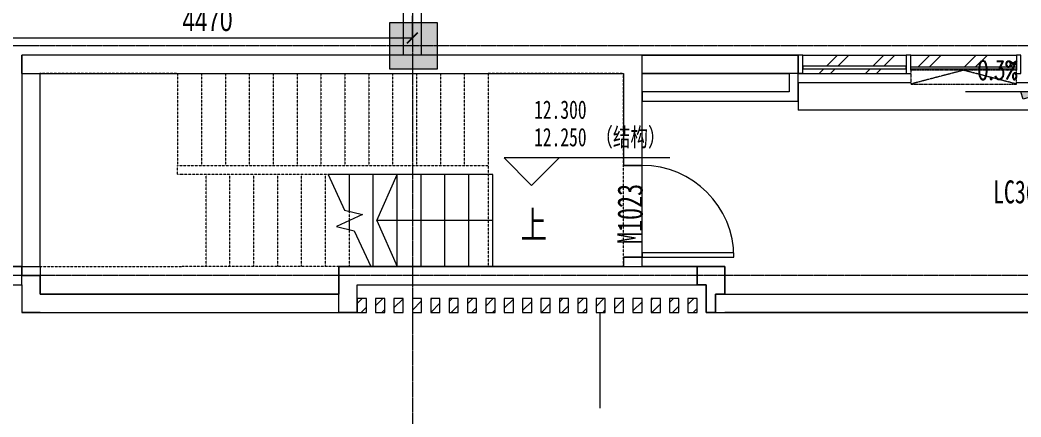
# Model space of a CAD drawing. Header units: millimetres. Extents: x 147592 to 200188, y -27981 to 8299.
# Drawn here: x 169729 to 180625, y -21438 to -17118 of the extents above; entities that cross this region are included whole.
import ezdxf

# ---------------------------------------------------------------- set-up
doc = ezdxf.new("R2010")
doc.units = ezdxf.units.MM
for name, pattern in [('TJ Dash', [1.6, 1, -0.6]), ('架空线', [3.97, 2.38, -1.59]), ('轴网线', [22.24, 12.7, -3.18, 3.18, -3.18])]:
    doc.linetypes.add(name, pattern=pattern)
for name, color, linetype, lineweight in [('0-1', 7, 'Continuous', 5), ('A-ANNO-DIMS', 7, 'Continuous', 5), ('A-ANNO-DIMS-100', 7, 'Continuous', 5)]:
    doc.layers.add(name, color=color, linetype=linetype, lineweight=lineweight)
for name, color, linetype, lineweight, true_color in [('0-2', 7, 'Continuous', 5, 0x515151), ('A-ANNO-NOTE-1', 7, 'Continuous', 5, 0x515151), ('A-ANNO-NOTE-2', 7, 'Continuous', 5, 0x5151ff), ('A-ANNO-NOTE-3', 7, 'Continuous', 5, 0x888888), ('A-DETL-1', 7, 'Continuous', 5, 0x5151ff), ('A-DETL-2', 7, 'Continuous', 5, 0x515151), ('A-DETL-GENF-1', 7, 'Continuous', 5, 0xa8a8a8), ('A-DOOR-1', 7, 'Continuous', 5, 0x515151), ('A-DOOR-2', 7, 'Continuous', 5, 0x5151be), ('A-DOOR-IDEN-1', 7, 'Continuous', 5, 0x515151), ('A-FLOR-1', 7, 'Continuous', 5, 0x7f7f7f), ('A-GLAZ-1', 7, 'Continuous', 5, 0x515151), ('A-GLAZ-2', 7, 'TJ Dash', 5, 0x515151), ('A-GLAZ-CURT-1', 7, 'Continuous', 5, 0x515151), ('A-GLAZ-CWMG-1', 7, 'Continuous', 5, 0x515151), ('A-GLAZ-CWMG-2', 7, 'Continuous', 5, 0x8b8b8b), ('A-WALL-1', 7, 'Continuous', 5, 0x515151), ('A-WALL-IDEN-1', 7, 'Continuous', 5, 0x5151ff), ('A-WALL-IDEN-2', 7, 'Continuous', 5, 0x515151), ('G-ANNO-DIMS-1', 7, 'Continuous', 5, 0x515151), ('G-ANNO-DIMS-2', 7, 'Continuous', 5, 0x5151ff), ('S-GRID-1', 7, '轴网线', 5, 0x5151ff), ('S-STRS-1', 7, 'Continuous', 5, 0x515151), ('S-STRS-2', 7, '架空线', 5, 0x515151), ('S-STRS-ANNO-1', 7, 'Continuous', 5, 0x5151ff), ('S-STRS-IDEN-1', 7, 'Continuous', 5, 0x515151), ('S-STRS-MBND-1', 7, '架空线', 5, 0x515151), ('S-STRS-MBND-2', 7, 'Continuous', 5, 0x515151)]:
    doc.layers.add(name, color=color, linetype=linetype, lineweight=lineweight, true_color=true_color)
doc.styles.add('Arial', font='arial.ttf', dxfattribs={"width": 0.7, "height": 250})
doc.styles.add('RomanD_1', font='romand__.ttf', dxfattribs={"width": 0.7, "height": 200})
doc.styles.add('仿宋', font='', dxfattribs={"width": 0.7, "height": 300})
doc.styles.add('仿宋_2', font='', dxfattribs={"width": 0.7, "height": 200})
doc.styles.add('仿宋_3', font='', dxfattribs={"width": 0.7, "height": 275})
doc.styles.add('仿宋_4', font='', dxfattribs={"width": 0.7, "height": 250})
doc.styles.get('仿宋').set_extended_font_data('FangSong')
doc.styles.get('仿宋_2').set_extended_font_data('FangSong')
doc.styles.get('仿宋_3').set_extended_font_data('FangSong')
doc.styles.get('仿宋_4').set_extended_font_data('FangSong')
doc.dimstyles.new('对角线-1_2_250_近', dxfattribs={"dimscale": 304.8, "dimtxt": 255.06485, "dimasz": 0.393701, "dimexe": 0.787402, "dimexo": 0.328084, "dimgap": 0, "dimtad": 1, "dimdec": 0, "dimzin": 0, "dimdsep": 46, "dimtxsty": 'Arial', "dimblk1": 'OBLIQUE', "dimblk2": 'OBLIQUE', "dimsah": 1, "dimcen": 0.09, "dimazin": 0, "dimtfac": 1, "dimtdec": 4, "dimtix": 1, "dimtmove": 0, "dimatfit": 3, "dimfxl": 1, "dimtvp": 1, "dimtolj": 1, "dimtzin": 0, "dimarcsym": 2})
pattern_1 = [(45, (0, 0), (-251.4472, 251.4472), []), (45, (0, 381), (-251.4472, 251.4472), [])]

# ---------------------------------------------------------------- blocks, each defined once
blk = doc.blocks.new('TJ单扇平开门 - M1023-1831567-10-004 四层空调通风平面图')
at = {"layer": 'A-DOOR-1'}
for p, q in [((500, 1100), (450, 1100)), ((450, 1100), (450, 100)), ((500, 100), (500, 1100)), ((450, 100), (500, 100))]:
    blk.add_line(p, q, dxfattribs=at)
at = {"layer": 'A-DOOR-2'}
blk.add_arc((500, 100), 1000, 90, 180, dxfattribs=at)
blk = doc.blocks.new('矩形竖梃 - 100_100mm 木色铝方通-3120508-10-004 四层空调通风平面图')
at = {"layer": 'A-GLAZ-CWMG-1'}
h = blk.add_hatch(dxfattribs=at)
h.set_pattern_fill('FP_1', color=256, style=0, pattern_type=2)
h.set_pattern_definition([(135, (177050.01, 20300), (-70.71068, -70.71068), [])])
h.paths.add_polyline_path([(-50, 0), (-50, 150), (50, 150), (50, 0)], flags=0)
for p, q in [((-50, 150), (50, 150)), ((-50, 0), (-50, 150)), ((50, 150), (50, 0)), ((50, 0), (-50, 0))]:
    blk.add_line(p, q, dxfattribs=at)
blk = doc.blocks.new('矩形竖梃 - 100_100mm 木色铝方通-V1-10-004 四层空调通风平面图')
at = {"layer": 'A-GLAZ-CWMG-1'}
h = blk.add_hatch(dxfattribs=at)
h.set_pattern_fill('FP_2', color=256, style=0, pattern_type=2)
h.set_pattern_definition([(135, (176850.01, 20300), (-70.71068, -70.71068), [])])
h.paths.add_polyline_path([(-50, 0), (-50, 150), (50, 150), (50, 0)], flags=0)
for p, q in [((-50, 150), (50, 150)), ((-50, 0), (-50, 150)), ((50, 150), (50, 0)), ((50, 0), (-50, 0))]:
    blk.add_line(p, q, dxfattribs=at)
blk = doc.blocks.new('矩形竖梃 - 100_100mm 木色铝方通-V2-10-004 四层空调通风平面图')
at = {"layer": 'A-GLAZ-CWMG-1'}
h = blk.add_hatch(dxfattribs=at)
h.set_pattern_fill('FP_3', color=256, style=0, pattern_type=2)
h.set_pattern_definition([(135, (176650.01, 20300), (-70.71068, -70.71068), [])])
h.paths.add_polyline_path([(-50, 0), (-50, 150), (50, 150), (50, 0)], flags=0)
for p, q in [((-50, 150), (50, 150)), ((-50, 0), (-50, 150)), ((50, 150), (50, 0)), ((50, 0), (-50, 0))]:
    blk.add_line(p, q, dxfattribs=at)
blk = doc.blocks.new('矩形竖梃 - 100_100mm 木色铝方通-V3-10-004 四层空调通风平面图')
at = {"layer": 'A-GLAZ-CWMG-1'}
h = blk.add_hatch(dxfattribs=at)
h.set_pattern_fill('FP_4', color=256, style=0, pattern_type=2)
h.set_pattern_definition([(135, (176450.01, 20300), (-70.71068, -70.71068), [])])
h.paths.add_polyline_path([(-50, 0), (-50, 150), (50, 150), (50, 0)], flags=0)
for p, q in [((-50, 150), (50, 150)), ((-50, 0), (-50, 150)), ((50, 150), (50, 0)), ((50, 0), (-50, 0))]:
    blk.add_line(p, q, dxfattribs=at)
blk = doc.blocks.new('矩形竖梃 - 100_100mm 木色铝方通-V4-10-004 四层空调通风平面图')
at = {"layer": 'A-GLAZ-CWMG-1'}
h = blk.add_hatch(dxfattribs=at)
h.set_pattern_fill('FP_5', color=256, style=0, pattern_type=2)
h.set_pattern_definition([(135, (176250.01, 20300), (-70.71068, -70.71068), [])])
h.paths.add_polyline_path([(-50, 0), (-50, 150), (50, 150), (50, 0)], flags=0)
for p, q in [((-50, 150), (50, 150)), ((-50, 0), (-50, 150)), ((50, 150), (50, 0)), ((50, 0), (-50, 0))]:
    blk.add_line(p, q, dxfattribs=at)
blk = doc.blocks.new('矩形竖梃 - 100_100mm 木色铝方通-V5-10-004 四层空调通风平面图')
at = {"layer": 'A-GLAZ-CWMG-1'}
h = blk.add_hatch(dxfattribs=at)
h.set_pattern_fill('FP_6', color=256, style=0, pattern_type=2)
h.set_pattern_definition([(135, (176050.01, 20300), (-70.71068, -70.71068), [])])
h.paths.add_polyline_path([(-50, 0), (-50, 150), (50, 150), (50, 0)], flags=0)
for p, q in [((-50, 150), (50, 150)), ((-50, 0), (-50, 150)), ((50, 150), (50, 0)), ((50, 0), (-50, 0))]:
    blk.add_line(p, q, dxfattribs=at)
blk = doc.blocks.new('矩形竖梃 - 100_100mm 木色铝方通-V6-10-004 四层空调通风平面图')
at = {"layer": 'A-GLAZ-CWMG-1'}
h = blk.add_hatch(dxfattribs=at)
h.set_pattern_fill('FP_7', color=256, style=0, pattern_type=2)
h.set_pattern_definition([(135, (175850.01, 20300), (-70.71068, -70.71068), [])])
h.paths.add_polyline_path([(-50, 0), (-50, 150), (50, 150), (50, 0)], flags=0)
for p, q in [((-50, 150), (50, 150)), ((-50, 0), (-50, 150)), ((50, 150), (50, 0)), ((50, 0), (-50, 0))]:
    blk.add_line(p, q, dxfattribs=at)
blk = doc.blocks.new('矩形竖梃 - 100_100mm 木色铝方通-V7-10-004 四层空调通风平面图')
at = {"layer": 'A-GLAZ-CWMG-1'}
h = blk.add_hatch(dxfattribs=at)
h.set_pattern_fill('FP_8', color=256, style=0, pattern_type=2)
h.set_pattern_definition([(135, (175650.01, 20300), (-70.71068, -70.71068), [])])
h.paths.add_polyline_path([(-50, 0), (-50, 150), (50, 150), (50, 0)], flags=0)
for p, q in [((-50, 150), (50, 150)), ((-50, 0), (-50, 150)), ((50, 150), (50, 0)), ((50, 0), (-50, 0))]:
    blk.add_line(p, q, dxfattribs=at)
blk = doc.blocks.new('矩形竖梃 - 100_100mm 木色铝方通-V8-10-004 四层空调通风平面图')
at = {"layer": 'A-GLAZ-CWMG-1'}
h = blk.add_hatch(dxfattribs=at)
h.set_pattern_fill('FP_9', color=256, style=0, pattern_type=2)
h.set_pattern_definition([(135, (175450.01, 20300), (-70.71068, -70.71068), [])])
h.paths.add_polyline_path([(-50, 0), (-50, 150), (50, 150), (50, 0)], flags=0)
for p, q in [((-50, 150), (50, 150)), ((-50, 0), (-50, 150)), ((50, 150), (50, 0)), ((50, 0), (-50, 0))]:
    blk.add_line(p, q, dxfattribs=at)
blk = doc.blocks.new('矩形竖梃 - 100_100mm 木色铝方通-V9-10-004 四层空调通风平面图')
at = {"layer": 'A-GLAZ-CWMG-1'}
h = blk.add_hatch(dxfattribs=at)
h.set_pattern_fill('FP_10', color=256, style=0, pattern_type=2)
h.set_pattern_definition([(135, (175250.01, 20300), (-70.71068, -70.71068), [])])
h.paths.add_polyline_path([(-50, 0), (-50, 150), (50, 150), (50, 0)], flags=0)
for p, q in [((-50, 150), (50, 150)), ((-50, 0), (-50, 150)), ((50, 150), (50, 0)), ((50, 0), (-50, 0))]:
    blk.add_line(p, q, dxfattribs=at)
blk = doc.blocks.new('矩形竖梃 - 100_100mm 木色铝方通-V10-10-004 四层空调通风平面图')
at = {"layer": 'A-GLAZ-CWMG-1'}
h = blk.add_hatch(dxfattribs=at)
h.set_pattern_fill('FP_11', color=256, style=0, pattern_type=2)
h.set_pattern_definition([(135, (175050.01, 20300), (-70.71068, -70.71068), [])])
h.paths.add_polyline_path([(-50, 0), (-50, 150), (50, 150), (50, 0)], flags=0)
for p, q in [((-50, 150), (50, 150)), ((-50, 0), (-50, 150)), ((50, 150), (50, 0)), ((50, 0), (-50, 0))]:
    blk.add_line(p, q, dxfattribs=at)
blk = doc.blocks.new('矩形竖梃 - 100_100mm 木色铝方通-V11-10-004 四层空调通风平面图')
at = {"layer": 'A-GLAZ-CWMG-1'}
h = blk.add_hatch(dxfattribs=at)
h.set_pattern_fill('FP_12', color=256, style=0, pattern_type=2)
h.set_pattern_definition([(135, (174850.01, 20300), (-70.71068, -70.71068), [])])
h.paths.add_polyline_path([(-50, 0), (-50, 150), (50, 150), (50, 0)], flags=0)
for p, q in [((-50, 150), (50, 150)), ((-50, 0), (-50, 150)), ((50, 150), (50, 0)), ((50, 0), (-50, 0))]:
    blk.add_line(p, q, dxfattribs=at)
blk = doc.blocks.new('矩形竖梃 - 100_100mm 木色铝方通-V12-10-004 四层空调通风平面图')
at = {"layer": 'A-GLAZ-CWMG-1'}
h = blk.add_hatch(dxfattribs=at)
h.set_pattern_fill('FP_13', color=256, style=0, pattern_type=2)
h.set_pattern_definition([(135, (174650.01, 20300), (-70.71068, -70.71068), [])])
h.paths.add_polyline_path([(-50, 0), (-50, 150), (50, 150), (50, 0)], flags=0)
for p, q in [((-50, 150), (50, 150)), ((-50, 0), (-50, 150)), ((50, 150), (50, 0)), ((50, 0), (-50, 0))]:
    blk.add_line(p, q, dxfattribs=at)
blk = doc.blocks.new('矩形竖梃 - 100_100mm 木色铝方通-V13-10-004 四层空调通风平面图')
at = {"layer": 'A-GLAZ-CWMG-1'}
h = blk.add_hatch(dxfattribs=at)
h.set_pattern_fill('FP_14', color=256, style=0, pattern_type=2)
h.set_pattern_definition([(135, (174450.01, 20300), (-70.71068, -70.71068), [])])
h.paths.add_polyline_path([(-50, 0), (-50, 150), (50, 150), (50, 0)], flags=0)
for p, q in [((-50, 150), (50, 150)), ((-50, 0), (-50, 150)), ((50, 150), (50, 0)), ((50, 0), (-50, 0))]:
    blk.add_line(p, q, dxfattribs=at)
blk = doc.blocks.new('矩形竖梃 - 100_100mm 木色铝方通-V14-10-004 四层空调通风平面图')
at = {"layer": 'A-GLAZ-CWMG-1'}
h = blk.add_hatch(dxfattribs=at)
h.set_pattern_fill('FP_15', color=256, style=0, pattern_type=2)
h.set_pattern_definition([(135, (174250.01, 20300), (-70.71068, -70.71068), [])])
h.paths.add_polyline_path([(-50, 0), (-50, 150), (50, 150), (50, 0)], flags=0)
for p, q in [((-50, 150), (50, 150)), ((-50, 0), (-50, 150)), ((50, 150), (50, 0)), ((50, 0), (-50, 0))]:
    blk.add_line(p, q, dxfattribs=at)
blk = doc.blocks.new('矩形竖梃 - 100_100mm 木色铝方通-V15-10-004 四层空调通风平面图')
at = {"layer": 'A-GLAZ-CWMG-1'}
h = blk.add_hatch(dxfattribs=at)
h.set_pattern_fill('FP_16', color=256, style=0, pattern_type=2)
h.set_pattern_definition([(135, (174050.01, 20300), (-70.71068, -70.71068), [])])
h.paths.add_polyline_path([(-50, 0), (-50, 150), (50, 150), (50, 0)], flags=0)
for p, q in [((-50, 150), (50, 150)), ((-50, 0), (-50, 150)), ((50, 150), (50, 0)), ((50, 0), (-50, 0))]:
    blk.add_line(p, q, dxfattribs=at)
blk = doc.blocks.new('矩形竖梃 - 100_100mm 木色铝方通-V16-10-004 四层空调通风平面图')
at = {"layer": 'A-GLAZ-CWMG-1'}
h = blk.add_hatch(dxfattribs=at)
h.set_pattern_fill('FP_17', color=256, style=0, pattern_type=2)
h.set_pattern_definition([(135, (173850.01, 20300), (-70.71068, -70.71068), [])])
h.paths.add_polyline_path([(-50, 0), (-50, 150), (50, 150), (50, 0)], flags=0)
for p, q in [((-50, 150), (50, 150)), ((-50, 0), (-50, 150)), ((50, 150), (50, 0)), ((50, 0), (-50, 0))]:
    blk.add_line(p, q, dxfattribs=at)
blk = doc.blocks.new('矩形竖梃 - 100_100mm 木色铝方通-V17-10-004 四层空调通风平面图')
at = {"layer": 'A-GLAZ-CWMG-1'}
h = blk.add_hatch(dxfattribs=at)
h.set_pattern_fill('FP_18', color=256, style=0, pattern_type=2)
h.set_pattern_definition([(135, (173650.01, 20300), (-70.71068, -70.71068), [])])
h.paths.add_polyline_path([(-50, 0), (-50, 150), (50, 150), (50, 0)], flags=0)
for p, q in [((-50, 150), (50, 150)), ((-50, 0), (-50, 150)), ((50, 150), (50, 0)), ((50, 0), (-50, 0))]:
    blk.add_line(p, q, dxfattribs=at)
blk = doc.blocks.new('系统嵌板 - TJ玻璃_30-V30-10-004 四层空调通风平面图')
at = {"layer": 'A-GLAZ-CURT-1'}
for p, q in [((562.5, -50), (-562.5, -50)), ((-562.5, -50), (-562.5, -80)), ((-562.5, -80), (562.5, -80)), ((562.5, -80), (562.5, -50))]:
    blk.add_line(p, q, dxfattribs=at)
blk = doc.blocks.new('矩形竖梃 - 50_200mm 长方形-V32-10-004 四层空调通风平面图')
at = {"layer": 'A-GLAZ-CWMG-2'}
h = blk.add_hatch(dxfattribs=at)
h.set_pattern_fill('FP_28', color=256, style=0, pattern_type=2)
h.set_pattern_definition(pattern_1)
h.paths.add_polyline_path([(178250, -17700), (179375, -17700), (179375, -17650), (178250, -17650)], flags=0)
h.paths.add_polyline_path([(179207, -17620), (179375, -17620), (179375, -17500), (178250, -17500), (178250, -17620)], flags=0)
at = {"layer": 'A-GLAZ-CWMG-1'}
for p, q in [((178250, -17500), (179375, -17500)), ((178250, -17700), (179375, -17700))]:
    blk.add_line(p, q, dxfattribs=at)
blk = doc.blocks.new('窗嵌板_50-70系列上悬铝窗-zx - 50 系列-2680890-10-004 四层空调通风平面图')
at = {"layer": 'A-GLAZ-1'}
for p, q in [((-575, -72), (-575, -47)), ((-575, -47), (575, -47)), ((575, -72), (-575, -72)), ((575, -47), (575, -72))]:
    blk.add_line(p, q, dxfattribs=at)
at = {"layer": 'A-GLAZ-2'}
for p, q in [((575, 115), (-575, 115)), ((-575, 115), (-575, -35)), ((-575, 115), (0, -35)), ((0, -35), (575, 115)), ((575, -35), (575, 115)), ((-575, -35), (575, -35))]:
    blk.add_line(p, q, dxfattribs=at)
blk = doc.blocks.new('矩形竖梃 - 50_200mm 长方形-1368803-10-004 四层空调通风平面图')
at = {"layer": 'A-GLAZ-CWMG-1'}
for p, q in [((-50, 200), (0, 200)), ((-50, 0), (-50, 200)), ((0, 200), (0, 0)), ((0, 0), (-50, 0))]:
    blk.add_line(p, q, dxfattribs=at)
blk = doc.blocks.new('矩形竖梃 - 50_200mm 长方形-V38-10-004 四层空调通风平面图')
at = {"layer": 'A-GLAZ-CWMG-2'}
h = blk.add_hatch(dxfattribs=at)
h.set_pattern_fill('FP_28', color=256, style=0, pattern_type=2)
h.set_pattern_definition(pattern_1)
h.paths.add_polyline_path([(179425, -17665), (180575, -17665), (180575, -17653), (179425, -17653)], flags=0)
h.paths.add_polyline_path([(180575, -17628), (180575, -17500), (179425, -17500), (179425, -17628)], flags=0)
at = {"layer": 'A-GLAZ-CWMG-1'}
blk.add_line((179425, -17500), (180575, -17500), dxfattribs=at)
blk = doc.blocks.new('矩形竖梃 - 50_200mm 长方形-1366838-10-004 四层空调通风平面图')
at = {"layer": 'A-GLAZ-CWMG-1'}
for p, q in [((-25, 200), (25, 200)), ((-25, 0), (-25, 200)), ((25, 200), (25, 72.5)), ((25, 0), (-25, 0)), ((25, 47.5), (25, 35))]:
    blk.add_line(p, q, dxfattribs=at)
blk = doc.blocks.new('矩形竖梃 - 50_200mm 长方形-V34-10-004 四层空调通风平面图')
at = {"layer": 'A-GLAZ-CWMG-1'}
for p, q in [((-25, 200), (25, 200)), ((-25, 72.5), (-25, 200)), ((25, 200), (25, 0)), ((-25, 35), (-25, 47.5)), ((25, 0), (-25, 0))]:
    blk.add_line(p, q, dxfattribs=at)
blk = doc.blocks.new('矩形竖梃 - 100_100mm 木色铝方通-V80-10-004 四层空调通风平面图')
at = {"layer": 'A-GLAZ-CWMG-1'}
h = blk.add_hatch(dxfattribs=at)
h.set_pattern_fill('FP_68', color=256, style=0, pattern_type=2)
h.set_pattern_definition([(135, (173450.01, 20300), (-70.71068, -70.71068), [])])
h.paths.add_polyline_path([(50, 0), (-50, 0), (-50, 150), (50, 150)], flags=0)
for p, q in [((-50, 150), (50, 150)), ((-50, 0), (-50, 150)), ((50, 150), (50, 0)), ((50, 0), (-50, 0))]:
    blk.add_line(p, q, dxfattribs=at)
blk = doc.blocks.new('高程点 - 相对高程点-103621-10-004 四层空调通风平面图')
at = {"layer": 'G-ANNO-DIMS-2'}
for p, q in [((15.06, 2.99), (-2.99, 2.99)), ((0, 0), (-2.99, 2.99)), ((0, 0), (2.99, 2.99))]:
    blk.add_line(p, q, dxfattribs=at)
blk = doc.blocks.new('TJ符号_排水箭头_小 - 排水箭头 小-2094220-10-004 四层空调通风平面图')
at = {"layer": 'A-ANNO-NOTE-3'}
blk.add_hatch(color=256, dxfattribs=at).paths.add_polyline_path([(2.73, 0.78), (2.95, 0), (0, 0)], flags=0)
at = {"layer": 'A-ANNO-NOTE-2'}
for p, q in [((0, 0), (2.73, 0.78)), ((2.73, 0.78), (2.95, 0)), ((0, 0), (9, 0))]:
    blk.add_line(p, q, dxfattribs=at)
blk = doc.blocks.new('YXQH_AR_B9-20_rvt-1-10-004 四层空调通风平面图')
at = {"layer": 'A-DETL-GENF-1'}
h = blk.add_hatch(dxfattribs=at)
h.set_pattern_fill('FP_65', color=256, style=0, pattern_type=2)
h.set_pattern_definition([(7.754, (-466.58, -204.02), (12.15805, 332.8942), [3.353, -1548.768]), (7.754, (776.34, 218.05), (12.15805, 332.8942), [3.353, -1548.768]), (9.74, (363.8, 116.2), (0.0001, 1266.291), [3.353, -588.363]), (9.74, (339.6, 204.2), (0.0001, 1266.291), [3.353, -588.363]), (68.882, (225.66, -61.6), (-140.1373, 1041.8589), [3.353, -1089.337]), (68.882, (129, -106.5), (-140.1373, 1041.8589), [3.353, -1089.337]), (56.297, (-51.2, 131.2), (-734.4827, 622.86), [3.353, -470.742]), (56.297, (137.8, 331.9), (-734.4827, 622.86), [3.353, -470.742]), (137.416, (187.59, 94.08), (-3935.054568, 3543.459496), [73.913, -9804.313]), (8.512, (90.05, 79.41), (3117.572636, 564.982686), [98.632, -5356.38]), (236.294, (133.21, 144.14), (-4467.173774, -6768.804336), [77.802, -13192.636]), (128.267, (122.16, 220.01), (-6131.736673, 7665.37486), [53.462, -17810.517]), (9.74, (48.62, 207.58), (3069.14795, 643.06413), [74.582, -10350.37]), (233.414, (89.018, 261.96), (-20834.0959632, -28103.0884394), [67.74, -56173.655]), (67.8, (40.48, -52.28), (439.74679, 1441.63531), [50.851, -3807.912]), (307.846, (0, 0), (856.01581, -814.9391), [66.124, -2950.443]), (45, (0, 0), (-176.7767, 176.7767), []), (355, (0, 0), (578.509, 689.44), [60, -660]), (7.754, (0, 0), (12.15805, 332.8942), [3.353, -1548.768]), (7.754, (517.27, 396.9), (12.15805, 332.8942), [3.353, -1548.768]), (7.754, (1048.8, 804.78), (12.15805, 332.8942), [3.353, -1548.768]), (9.74, (-323, 0), (0.0001, 1266.291), [3.353, -588.363]), (9.74, (-83.4, -219.6), (0.0001, 1266.291), [3.353, -588.363]), (9.74, (298.5, -569.5), (0.0001, 1266.291), [3.353, -588.363]), (68.882, (645.7, -553.4), (-140.1373, 1041.8589), [3.353, -1089.337]), (68.882, (-12.15, -134.3), (-140.1373, 1041.8589), [3.353, -1089.337]), (68.882, (-223, 0), (-140.1373, 1041.8589), [3.353, -1089.337]), (56.297, (0, 0), (-734.4827, 622.86), [3.353, -470.742]), (56.297, (378.7, 49.9), (-734.4827, 622.86), [3.353, -470.742]), (56.297, (1010.3, 133), (-734.4827, 622.86), [3.353, -470.742])])
h.paths.add_polyline_path([(182900, -17650), (182950, -17650), (182950, -17150), (182450, -17150), (182450, -17650), (182750, -17650)], flags=0)
h.paths.add_polyline_path([(165043.6, -17650), (165500, -17650), (165500, -17150), (165000, -17150), (165000, -17650)], flags=0)
h.paths.add_polyline_path([(174100, -17650), (174275, -17650), (174275, -17150), (173750, -17150), (173750, -17650), (173900, -17650)], flags=0)
h.paths.add_polyline_path([(170750, -9250), (171250, -9250), (171250, -8750), (170750, -8750), (170750, -8950)], flags=0)
h.paths.add_polyline_path([(176334.7, -9050), (176800, -9050), (176800, -8500), (176300, -8500), (176300, -9050)], flags=0)
h.paths.add_polyline_path([(165000, -9000), (165500, -9000), (165500, -8500), (165000, -8500), (165000, -8753.4)], flags=0)
h.paths.add_polyline_path([(182500, -8950), (183000, -8950), (183000, -8450), (182500, -8450)], flags=0)
h.paths.add_polyline_path([(182750, -7000), (182950, -7000), (182950, -6500), (182550, -6500), (182550, -7000)], flags=0)
h.paths.add_polyline_path([(176200, -350), (176800, -350), (176800, 250), (176200, 250), (176200, -328.3)], flags=0)
h.paths.add_polyline_path([(165030.4, -250), (165500, -250), (165500, 250), (165000, 250), (165000, -250)], flags=0)
at = {"layer": 'A-DETL-1'}
for p, q in [((173900, -17150), (173750, -17150)), ((173750, -17150), (173750, -17500)), ((174100, -17150), (173900, -17150)), ((174275, -17150), (174100, -17150)), ((174275, -17500), (174275, -17150)), ((173750, -17500), (173750, -17650)), ((174275, -17650), (174275, -17500)), ((173750, -17650), (174275, -17650))]:
    blk.add_line(p, q, dxfattribs=at)
at = {"layer": 'A-DETL-2'}
for p, q in [((179425, -17800), (178200, -17800)), ((178200, -17800), (178200, -18000)), ((181800, -17800), (180575, -17800)), ((178200, -18000), (178200, -18100)), ((181079.2, -18100), (178200, -18100))]:
    blk.add_line(p, q, dxfattribs=at)
at = {"layer": 'A-FLOR-1'}
for p, q in [((176500, -17900), (176500, -17500)), ((176500, -17500), (178200, -17500)), ((178100, -17700), (176500, -17700)), ((178200, -17700), (178100, -17700)), ((178250, -17700), (178200, -17700)), ((176500, -18000), (176500, -17900)), ((176500, -18700), (176500, -18000)), ((176500, -19650), (176500, -18700)), ((176500, -19800), (176500, -19650)), ((168625, -19800), (169750, -19800)), ((169750, -19800), (169950, -19800)), ((169950, -19800), (169950, -19900)), ((173200, -20100), (173200, -19800)), ((173200, -19800), (173548.2, -19800)), ((173548.2, -19800), (174875, -19800)), ((174875, -19800), (176300, -19800)), ((176300, -19800), (176500, -19800)), ((176500, -19800), (177400, -19800)), ((177400, -19800), (177400, -20100)), ((169950, -19900), (169950, -20100)), ((169950, -20100), (173200, -20100)), ((177400, -20100), (184950, -20100))]:
    blk.add_line(p, q, dxfattribs=at)
at = {"layer": 'A-WALL-1'}
for p, q in [((173900, -11700), (173900, -17500)), ((174100, -17500), (174100, -11700)), ((173900, -17500), (169750, -17500)), ((169750, -17500), (169750, -17700)), ((169750, -17700), (169750, -17500)), ((173900, -17500), (169750, -17500)), ((174100, -17500), (173900, -17500)), ((178200, -17500), (174100, -17500)), ((178200, -17500), (174100, -17500)), ((178200, -17700), (178200, -17500)), ((178200, -17500), (178200, -17700)), ((169750, -17700), (169950, -17700)), ((169750, -17700), (169750, -19800)), ((169950, -17700), (176300, -17700)), ((169950, -17700), (176300, -17700)), ((169950, -19800), (169950, -17700)), ((176300, -17700), (176300, -18700)), ((176300, -17700), (176300, -18700)), ((176500, -17900), (176500, -17700)), ((176500, -17900), (176500, -17700)), ((176500, -17700), (178100, -17700)), ((176500, -17700), (178100, -17700)), ((178100, -17700), (178100, -17900)), ((178200, -17700), (178100, -17700)), ((178100, -17700), (178100, -17900)), ((178200, -17900), (178200, -17700)), ((178200, -17900), (178200, -17700)), ((178100, -17900), (176500, -17900)), ((176500, -17900), (176500, -18000)), ((178100, -17900), (176500, -17900)), ((178200, -18000), (178200, -17900)), ((178200, -17900), (178200, -18000)), ((176500, -18700), (176500, -18000)), ((176500, -18700), (176500, -18000)), ((176500, -18000), (178200, -18000)), ((176500, -18000), (178200, -18000)), ((176300, -18700), (176500, -18700)), ((176500, -18700), (176300, -18700)), ((176300, -19700), (176300, -19800)), ((176500, -19700), (176300, -19700)), ((176300, -19700), (176300, -19800)), ((176300, -19700), (176500, -19700)), ((176500, -19800), (176500, -19700)), ((176500, -19800), (176500, -19700)), ((169750, -19800), (168625, -19800)), ((169750, -19800), (168625, -19800)), ((169750, -19900), (169750, -19800)), ((169750, -19800), (169750, -19900)), ((169750, -19800), (169950, -19800)), ((173400, -19800), (173200, -19800)), ((173200, -19800), (173200, -20100)), ((173200, -19800), (173400, -19800)), ((173200, -19800), (173200, -20100)), ((176300, -19800), (173400, -19800)), ((173548.2, -19800), (173400, -19800)), ((174875, -19800), (173548.2, -19800)), ((176300, -19800), (174875, -19800)), ((176800, -19800), (176500, -19800)), ((176800, -19800), (176500, -19800)), ((177100, -19800), (176800, -19800)), ((177100, -19800), (176800, -19800)), ((177100, -19800), (177200, -19800)), ((177200, -19800), (177100, -19800)), ((177100, -19800), (177100, -20000)), ((177100, -20000), (177100, -19800)), ((177200, -19800), (177400, -19800)), ((177400, -19800), (177200, -19800)), ((177400, -20100), (177400, -19800)), ((177400, -19800), (177400, -20100)), ((169750, -20000), (169750, -19900)), ((169950, -19900), (169750, -19900)), ((169750, -19900), (169950, -19900)), ((169950, -20100), (169950, -19900)), ((169950, -20100), (169950, -19900)), ((168625, -20000), (169750, -20000)), ((168625, -20000), (169750, -20000)), ((169750, -20000), (169750, -20300)), ((169750, -20000), (169750, -20300)), ((173400, -20300), (173400, -20000)), ((173400, -20000), (176800, -20000)), ((173400, -20000), (176800, -20000)), ((176800, -20000), (177100, -20000)), ((176800, -20000), (177100, -20000)), ((177100, -20000), (177200, -20000)), ((177200, -20000), (177100, -20000)), ((177200, -20300), (177200, -20000)), ((177200, -20000), (177200, -20300)), ((173200, -20100), (169950, -20100)), ((173200, -20100), (169950, -20100)), ((173200, -20300), (173200, -20100)), ((177400, -20100), (177300, -20100)), ((177300, -20200), (177300, -20100)), ((177300, -20100), (177400, -20100)), ((177300, -20100), (177300, -20300)), ((177400, -20100), (184950, -20100)), ((177300, -20300), (177300, -20200)), ((169750, -20300), (169950, -20300)), ((169950, -20300), (169750, -20300)), ((169950, -20300), (173200, -20300)), ((169950, -20300), (173200, -20300)), ((173200, -20300), (173400, -20300)), ((173400, -20300), (173200, -20300)), ((177300, -20300), (177200, -20300)), ((177200, -20300), (177400, -20300)), ((177300, -20300), (177400, -20300)), ((184950, -20300), (177400, -20300)), ((177400, -20300), (184950, -20300))]:
    blk.add_line(p, q, dxfattribs=at)
at = {"layer": 'A-WALL-IDEN-1'}
blk.add_line((176039.7, -20300), (176039.7, -21342.6), dxfattribs=at)
at = {"layer": 'S-GRID-1'}
for p, q in [((174000, 7499.5), (174000, -27181.2)), ((199000.7, -17400), (148525.8, -17400)), ((199000.7, -19900), (148525.8, -19900))]:
    blk.add_line(p, q, dxfattribs=at)
at = {"layer": 'S-STRS-1'}
for p, q in [((173315, -18800), (173081.9, -18800)), ((173575, -18800), (173315, -18800)), ((173315, -19199.5), (173315, -18800)), ((173835, -18800), (173575, -18800)), ((173575, -19800), (173575, -18800)), ((174095, -18800), (173835, -18800)), ((173835, -19800), (173835, -18800)), ((174355, -18800), (174095, -18800)), ((174095, -19800), (174095, -18800)), ((174615, -18800), (174355, -18800)), ((174355, -19800), (174355, -18800)), ((174875, -18800), (174615, -18800)), ((174615, -19800), (174615, -18800)), ((174875, -19800), (174875, -18800)), ((173315, -19400.4), (173315, -19300)), ((173575, -19800), (173548.2, -19800)), ((173835, -19800), (173575, -19800)), ((174095, -19800), (173835, -19800)), ((174355, -19800), (174095, -19800)), ((174615, -19800), (174355, -19800)), ((174875, -19800), (174615, -19800))]:
    blk.add_line(p, q, dxfattribs=at)
at = {"layer": 'S-STRS-2'}
for p, q in [((173315, -19199.5), (173315, -18800)), ((173575, -19800), (173575, -18800)), ((173835, -19800), (173835, -18800)), ((174095, -19800), (174095, -18800)), ((174355, -19800), (174355, -18800)), ((174615, -19800), (174615, -18800)), ((174875, -19800), (174875, -18800)), ((173315, -19400.4), (173315, -19300))]:
    blk.add_line(p, q, dxfattribs=at)
at = {"layer": 'S-STRS-ANNO-1'}
for p, q in [((173615, -19300), (173835, -18800)), ((173835, -19300), (173615, -19300)), ((173615, -19300), (173835, -19800)), ((174095, -19300), (173835, -19300)), ((174355, -19300), (174095, -19300)), ((174615, -19300), (174355, -19300)), ((174875, -19300), (174615, -19300))]:
    blk.add_line(p, q, dxfattribs=at)
at = {"layer": 'S-STRS-MBND-1'}
for p, q in [((169945, -17700), (169945, -19800)), ((171445, -17700), (169945, -17700)), ((171445, -17700), (171445, -18700)), ((171445, -17700), (174825, -17700)), ((171445, -17700), (171445, -18700)), ((171705, -17700), (171705, -18700)), ((171705, -17700), (171705, -18700)), ((171965, -17700), (171965, -18700)), ((171965, -17700), (171965, -18700)), ((172225, -17700), (172225, -18700)), ((172225, -17700), (172225, -18700)), ((172485, -17700), (172485, -18700)), ((172485, -17700), (172485, -18700)), ((172745, -17700), (172745, -18700)), ((172745, -17700), (172745, -18700)), ((173005, -17700), (173005, -18700)), ((173005, -17700), (173005, -18700)), ((173265, -17700), (173265, -18700)), ((173265, -17700), (173265, -18700)), ((173525, -17700), (173525, -18700)), ((173525, -17700), (173525, -18700)), ((173785, -17700), (173785, -18700)), ((173785, -17700), (173785, -18700)), ((174045, -17700), (174045, -18700)), ((174045, -17700), (174045, -18700)), ((174305, -17700), (174305, -18700)), ((174305, -17700), (174305, -18700)), ((174565, -17700), (174565, -18700)), ((174565, -17700), (174565, -18700)), ((176300, -17700), (174825, -17700)), ((174825, -17700), (174825, -18700)), ((176300, -19800), (176300, -17700)), ((171445, -18800), (171445, -18700)), ((171445, -18700), (174825, -18700)), ((174825, -18700), (174825, -19800)), ((171495, -18800), (171445, -18800)), ((173081.9, -18800), (171495, -18800)), ((171755, -19800), (171755, -18800)), ((171755, -19800), (171755, -18800)), ((172015, -19800), (172015, -18800)), ((172015, -19800), (172015, -18800)), ((172275, -19800), (172275, -18800)), ((172275, -19800), (172275, -18800)), ((172535, -19800), (172535, -18800)), ((172535, -19800), (172535, -18800)), ((172795, -19800), (172795, -18800)), ((172795, -19800), (172795, -18800)), ((173055, -19800), (173055, -18800)), ((173055, -19800), (173055, -18800)), ((173315, -19300), (173315, -19199.5)), ((173315, -19300), (173315, -19199.5)), ((173315, -19800), (173315, -19400.4)), ((173315, -19800), (173315, -19400.4)), ((169945, -19800), (171495, -19800)), ((173200, -19800), (171495, -19800)), ((173548.2, -19800), (173200, -19800)), ((174825, -19800), (176300, -19800))]:
    blk.add_line(p, q, dxfattribs=at)
at = {"layer": 'S-STRS-MBND-2'}
for p, q in [((173081.9, -18800), (173262.2, -19186.7)), ((173456.6, -19234), (173173.4, -19366)), ((173262.2, -19186.7), (173456.6, -19234)), ((173173.4, -19366), (173367.8, -19413.3)), ((173367.8, -19413.3), (173548.2, -19800))]:
    blk.add_line(p, q, dxfattribs=at)
at = {"layer": '0-2', "extrusion": (0, 0, -1)}
for name, p in [('矩形竖梃 - 50_200mm 长方形-1368803-10-004 四层空调通风平面图', (-178200, -17700)), ('矩形竖梃 - 50_200mm 长方形-V34-10-004 四层空调通风平面图', (-179400, -17700)), ('矩形竖梃 - 50_200mm 长方形-1366838-10-004 四层空调通风平面图', (-180600, -17700)), ('矩形竖梃 - 100_100mm 木色铝方通-V80-10-004 四层空调通风平面图', (-173450, -20300)), ('矩形竖梃 - 100_100mm 木色铝方通-V17-10-004 四层空调通风平面图', (-173650, -20300)), ('矩形竖梃 - 100_100mm 木色铝方通-V16-10-004 四层空调通风平面图', (-173850, -20300)), ('矩形竖梃 - 100_100mm 木色铝方通-V15-10-004 四层空调通风平面图', (-174050, -20300)), ('矩形竖梃 - 100_100mm 木色铝方通-V14-10-004 四层空调通风平面图', (-174250, -20300)), ('矩形竖梃 - 100_100mm 木色铝方通-V13-10-004 四层空调通风平面图', (-174450, -20300)), ('矩形竖梃 - 100_100mm 木色铝方通-V12-10-004 四层空调通风平面图', (-174650, -20300)), ('矩形竖梃 - 100_100mm 木色铝方通-V11-10-004 四层空调通风平面图', (-174850, -20300)), ('矩形竖梃 - 100_100mm 木色铝方通-V10-10-004 四层空调通风平面图', (-175050, -20300)), ('矩形竖梃 - 100_100mm 木色铝方通-V9-10-004 四层空调通风平面图', (-175250, -20300)), ('矩形竖梃 - 100_100mm 木色铝方通-V8-10-004 四层空调通风平面图', (-175450, -20300)), ('矩形竖梃 - 100_100mm 木色铝方通-V7-10-004 四层空调通风平面图', (-175650, -20300)), ('矩形竖梃 - 100_100mm 木色铝方通-V6-10-004 四层空调通风平面图', (-175850, -20300)), ('矩形竖梃 - 100_100mm 木色铝方通-V5-10-004 四层空调通风平面图', (-176050, -20300)), ('矩形竖梃 - 100_100mm 木色铝方通-V4-10-004 四层空调通风平面图', (-176250, -20300)), ('矩形竖梃 - 100_100mm 木色铝方通-V3-10-004 四层空调通风平面图', (-176450, -20300)), ('矩形竖梃 - 100_100mm 木色铝方通-V2-10-004 四层空调通风平面图', (-176650, -20300)), ('矩形竖梃 - 100_100mm 木色铝方通-V1-10-004 四层空调通风平面图', (-176850, -20300)), ('矩形竖梃 - 100_100mm 木色铝方通-3120508-10-004 四层空调通风平面图', (-177050, -20300))]:
    blk.add_blockref(name, p, dxfattribs=at)
at = {"layer": '0-2'}
for name in ['矩形竖梃 - 50_200mm 长方形-V32-10-004 四层空调通风平面图', '矩形竖梃 - 50_200mm 长方形-V38-10-004 四层空调通风平面图']:
    blk.add_blockref(name, (0, 0), dxfattribs=at)
for name, p, rotation in [('系统嵌板 - TJ玻璃_30-V30-10-004 四层空调通风平面图', (178812.5, -17700), 180), ('窗嵌板_50-70系列上悬铝窗-zx - 50 系列-2680890-10-004 四层空调通风平面图', (180000, -17700), 180), ('TJ单扇平开门 - M1023-1831567-10-004 四层空调通风平面图', (176400, -19200), 270)]:
    blk.add_blockref(name, p, dxfattribs=dict(at, rotation=rotation))
at = {"layer": '0-2', "xscale": 99.99999999999999, "yscale": 99.99999999999999, "zscale": 99.99999999999999, "rotation": 180}
blk.add_blockref('TJ符号_排水箭头_小 - 排水箭头 小-2094220-10-004 四层空调通风平面图', (180920.2, -17900), dxfattribs=at)
at = {"layer": '0-2', "xscale": 99.99999999999993, "yscale": 99.99999999999993, "zscale": 99.99999999999993}
blk.add_blockref('高程点 - 相对高程点-103621-10-004 四层空调通风平面图', (175297.7, -18918.1), dxfattribs=at)
at = {"layer": 'A-ANNO-NOTE-1', "insert": (180150.6, -17564.3), "char_height": 200, "width": 611.688, "attachment_point": 1, "style": 'RomanD_1'}
blk.add_mtext('0.3%', dxfattribs=at)
at = {"layer": 'A-DOOR-IDEN-1', "insert": (176231.8, -19555.9), "char_height": 275, "width": 869.831, "attachment_point": 1, "rotation": 90, "style": '仿宋_3'}
blk.add_mtext('M1023', dxfattribs=at)
at = {"layer": 'A-WALL-IDEN-2', "insert": (180320.6, -18863), "char_height": 250, "width": 942.784, "attachment_point": 1, "style": '仿宋_4'}
blk.add_mtext('LC3630', dxfattribs=at)
at = {"layer": 'G-ANNO-DIMS-1', "insert": (175325.2, -17992.9), "char_height": 200, "width": 1853.983, "attachment_point": 1, "line_spacing_factor": 0.898273, "style": '仿宋_2'}
blk.add_mtext('12.300\\P12.250 （结构）', dxfattribs=at)
at = {"layer": 'S-STRS-IDEN-1', "insert": (175177.3, -19196.4), "char_height": 300, "width": 377.275, "attachment_point": 1, "line_spacing_factor": 0.898273, "style": '仿宋'}
blk.add_mtext('\\f仿宋|b0|i0|c134|p49|;\\W.7;上', dxfattribs=at)
blk = doc.blocks.new('DIMBLOCK21-10-004 四层空调通风平面图')
at = {"layer": 'A-ANNO-DIMS-100'}
for p, q in [((169530, -17105), (169530, -17552)), ((169530, -17312), (169530, -17105)), ((174000, -17327), (174000, -17072)), ((169530, -17312), (174000, -17312)), ((174000, -17312), (174000, -17327))]:
    blk.add_line(p, q, dxfattribs=at)
at = {"layer": 'A-ANNO-DIMS-100', "lineweight": 25}
for p, q in [((169530, -17312), (169470, -17372)), ((169530, -17312), (169590, -17252)), ((174000, -17312), (173940, -17372)), ((174000, -17312), (174060, -17252))]:
    blk.add_line(p, q, dxfattribs=at)
at = {"layer": 'A-ANNO-DIMS-100', "color": 0, "insert": (171498, -16988), "char_height": 250, "width": 640.41, "attachment_point": 1, "line_spacing_factor": 0.941778, "style": 'Arial'}
blk.add_mtext('4470', dxfattribs=at)
blk = doc.blocks.new('_Oblique')
at = {"color": 0, "linetype": 'ByBlock', "lineweight": -2}
blk.add_line((-0.5, -0.5), (0.5, 0.5), dxfattribs=at)

msp = doc.modelspace()

# ---------------------------------------------------------------- block references
at = {"layer": '0-1'}
msp.add_blockref('YXQH_AR_B9-20_rvt-1-10-004 四层空调通风平面图', (0, 0), dxfattribs=at)

# ---------------------------------------------------------------- dimensions: what is measured, and where the dimension line sits
at = {"layer": 'A-ANNO-DIMS'}
dim = msp.add_linear_dim(base=(174000, -17312.1), p1=(169530.4, -17004.7), p2=(174000, -17227.3), dimstyle='对角线-1_2_250_近', override={"dimpost": '<>', "dimfxl": 4475.107195}, dxfattribs=at)
dim.commit()
dim.dimension.update_dxf_attribs({"geometry": 'DIMBLOCK21-10-004 四层空调通风平面图', "text_midpoint": (171765.2, -17184.5)})

doc.saveas('drawing.dxf')
